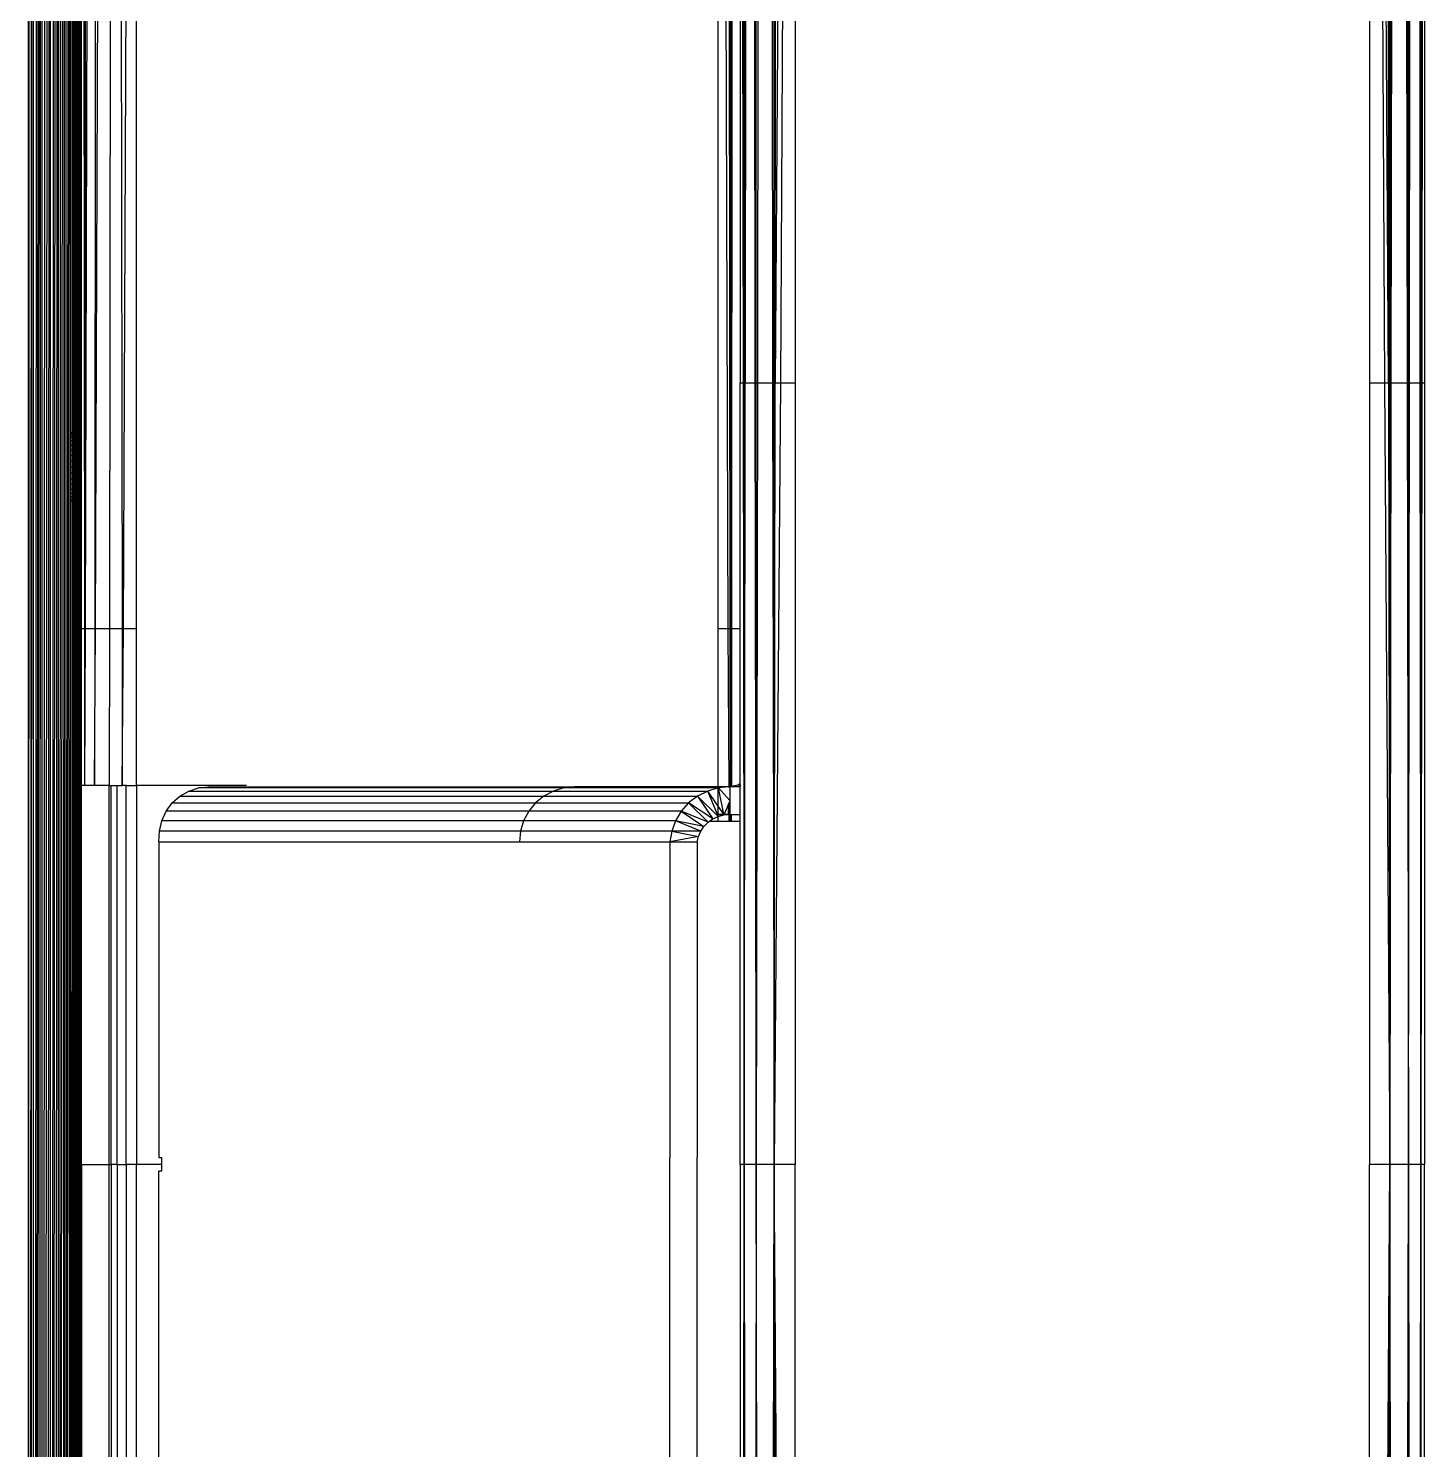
# Model space of a CAD drawing. Header units: inches. Extents: x 12 to 4610, y 8 to 3258.
# Drawn here: x 1589.2 to 1690.8, y 2120.9 to 2224.4 of the extents above; entities that cross this region are included whole.
import ezdxf

# ---------------------------------------------------------------- set-up
doc = ezdxf.new("R2010")
doc.units = ezdxf.units.IN
doc.header["$MEASUREMENT"] = 0

msp = doc.modelspace()

# ---------------------------------------------------------------- linework, layer by layer
for p, q in [((1688.4, 2642.22), (1688.33, 2198.52)), ((1688.94, 2642.04), (1688.4, 2198.52)), ((1688.94, 2642.04), (1689.57, 2198.52)), ((1689.64, 2198.52), (1689.39, 2641.86)), ((1687.64, 2641.44), (1688.22, 2198.52)), ((1688.28, 2198.52), (1688.03, 2641.83)), ((1689.69, 2198.52), (1689.83, 2641.67)), ((1689.74, 2198.52), (1690.19, 2641.48)), ((1690.19, 2641.48), (1690.51, 2198.52)), ((1690.55, 2198.52), (1690.47, 2641.3)), ((1690.58, 2198.52), (1690.67, 2641.12)), ((1690.81, 2640.9), (1690.58, 2198.52)), ((1690.64, 2198.52), (1690.81, 2640.9)), ((1643.51, 2198.52), (1643.56, 2596.65)), ((1643.58, 2198.52), (1644.05, 2597.18)), ((1642.19, 2198.52), (1642.17, 2595.43)), ((1642.81, 2596.04), (1642.29, 2198.52)), ((1642.81, 2596.04), (1643.39, 2198.52)), ((1641.33, 2198.52), (1641.22, 2594.77)), ((1641.22, 2594.77), (1641.24, 2198.52)), ((1641.33, 2198.52), (1641.45, 2594.9)), ((1641.34, 2594.83), (1641.33, 2198.52)), ((1641.69, 2595.07), (1641.39, 2198.52)), ((1641.39, 2198.52), (1641.57, 2594.98)), ((1642.12, 2198.52), (1641.69, 2595.07)), ((1641.93, 2595.24), (1642.16, 2198.52)), ((1640.31, 2180.64), (1639.79, 2593.17)), ((1640.35, 2180.64), (1640.15, 2593.17)), ((1640.48, 2593.18), (1640.39, 2180.64)), ((1640.42, 2180.64), (1640.78, 2593.19)), ((1593.4, 2546.83), (1593.34, 2180.64)), ((1593.38, 2180.64), (1594.27, 2546.83)), ((1594.27, 2546.83), (1594.05, 2180.64)), ((1594.1, 2180.64), (1595.57, 2546.83)), ((1595.57, 2546.83), (1595.12, 2180.64)), ((1595.57, 2546.83), (1596.04, 2180.64)), ((1590.84, 1739.23), (1591.41, 2545.76)), ((1591.15, 2545.67), (1590.84, 1739.23)), ((1591.16, 1739.12), (1591.41, 2545.76)), ((1591.41, 1739.04), (1591.91, 2545.95)), ((1591.41, 1739.04), (1591.68, 2545.86)), ((1591.41, 1739.04), (1591.41, 2545.76)), ((1591.69, 1738.94), (1591.91, 2545.95)), ((1591.91, 1738.85), (1592.33, 2546.14)), ((1591.91, 1738.85), (1592.14, 2546.05)), ((1591.91, 1738.85), (1591.91, 2545.95)), ((1592.15, 1738.75), (1592.33, 2546.14)), ((1589.23, 1739.7), (1589.59, 2545.2)), ((1589.23, 1739.7), (1589.31, 2545.12)), ((1589.23, 1739.7), (1589.23, 2545.1)), ((1589.33, 1739.67), (1589.59, 2545.2)), ((1589.59, 1739.6), (1590.18, 2545.37)), ((1589.92, 2545.3), (1589.59, 1739.6)), ((1589.59, 1739.6), (1589.59, 2545.2)), ((1589.68, 1739.57), (1590.23, 2545.39)), ((1589.68, 1739.57), (1590.18, 2545.37)), ((1589.94, 1739.5), (1590.23, 2545.39)), ((1590.23, 1739.41), (1590.84, 2545.58)), ((1590.23, 1739.41), (1590.55, 2545.49)), ((1590.23, 1739.41), (1590.23, 2545.39)), ((1590.57, 1739.31), (1590.84, 2545.58)), ((1590.84, 1739.23), (1590.84, 2545.58)), ((1690.84, 2430.23), (1690.64, 2198.52)), ((1690.84, 2430.23), (1690.84, 2198.52)), ((1686.84, 2427.84), (1687.92, 2198.52)), ((1686.84, 2427.84), (1686.84, 2198.52)), ((1688.22, 2198.52), (1686.84, 2427.84)), ((1639.43, 2180.64), (1639.43, 2421.92)), ((1640.16, 2180.64), (1639.43, 2421.92)), ((1593.1, 2180.64), (1593.1, 2412.55)), ((1593.34, 2180.64), (1593.1, 2412.55)), ((1596.15, 2180.64), (1597.1, 2412.55)), ((1597.1, 2180.64), (1597.1, 2412.55)), ((1641.03, 2407.18), (1641.24, 2198.52)), ((1645.03, 2407.25), (1643.58, 2198.52)), ((1645.03, 2407.25), (1643.96, 2198.52)), ((1645.03, 2407.25), (1645.03, 2198.52)), ((1592.33, 2194.9), (1592.33, 2289.9)), ((1592.46, 2289.9), (1592.43, 2194.9)), ((1592.51, 2194.9), (1592.55, 2289.9)), ((1592.6, 2194.9), (1592.61, 2289.9)), ((1592.65, 2194.9), (1592.65, 2289.9)), ((1592.75, 2289.9), (1592.73, 2194.9)), ((1592.81, 2289.9), (1592.78, 2194.9)), ((1592.84, 2194.9), (1592.85, 2289.94)), ((1592.88, 2289.9), (1592.88, 2194.9)), ((1592.94, 2289.9), (1592.93, 2194.9)), ((1592.98, 2289.9), (1592.98, 2194.9)), ((1593.03, 2194.9), (1593.03, 2289.9)), ((1641.03, 2227.23), (1641.03, 2198.52)), ((1641.24, 2198.52), (1641.03, 2198.52)), ((1641.03, 2180.64), (1641.03, 2198.52)), ((1641.33, 2198.52), (1641.24, 2198.52)), ((1641.24, 2198.52), (1641.33, 2141.64)), ((1641.32, 2169.23), (1641.33, 2198.52)), ((1641.36, 2169.23), (1641.39, 2198.52)), ((1642.12, 2198.52), (1641.39, 2198.52)), ((1642.16, 2198.52), (1642.12, 2198.52)), ((1642.16, 2169.72), (1642.12, 2198.52)), ((1642.19, 2198.52), (1642.16, 2198.52)), ((1642.16, 2198.52), (1642.2, 2169.72)), ((1642.29, 2198.52), (1642.19, 2198.52)), ((1642.2, 2169.72), (1642.19, 2198.52)), ((1642.29, 2198.52), (1642.2, 2141.64)), ((1643.39, 2198.52), (1642.29, 2198.52)), ((1643.51, 2198.52), (1643.39, 2198.52)), ((1643.39, 2198.52), (1643.5, 2141.64)), ((1643.5, 2141.64), (1643.51, 2198.52)), ((1643.5, 2141.64), (1643.58, 2198.52)), ((1643.96, 2198.52), (1643.5, 2141.64)), ((1643.58, 2198.52), (1643.51, 2198.52)), ((1643.96, 2198.52), (1643.58, 2198.52)), ((1645.03, 2198.52), (1643.96, 2198.52)), ((1645.03, 2198.52), (1645.03, 2141.64)), ((1687.92, 2198.52), (1686.84, 2198.52)), ((1686.84, 2198.52), (1686.84, 2141.64)), ((1688.22, 2198.52), (1687.92, 2198.52)), ((1687.92, 2198.52), (1688.32, 2141.64)), ((1688.28, 2198.52), (1688.22, 2198.52)), ((1688.22, 2198.52), (1688.32, 2141.64)), ((1688.32, 2141.64), (1688.28, 2198.52)), ((1688.33, 2198.52), (1688.28, 2198.52)), ((1688.4, 2198.52), (1688.32, 2141.64)), ((1688.33, 2198.52), (1688.32, 2141.64)), ((1688.4, 2198.52), (1688.33, 2198.52)), ((1689.57, 2198.52), (1688.4, 2198.52)), ((1689.64, 2198.52), (1689.57, 2198.52)), ((1689.57, 2198.52), (1689.67, 2141.64)), ((1689.67, 2141.64), (1689.64, 2198.52)), ((1689.69, 2198.52), (1689.64, 2198.52)), ((1689.67, 2141.64), (1689.74, 2198.52)), ((1689.67, 2141.64), (1689.69, 2198.52)), ((1689.74, 2198.52), (1689.69, 2198.52)), ((1690.51, 2198.52), (1689.74, 2198.52)), ((1690.55, 2198.52), (1690.51, 2198.52)), ((1690.51, 2198.52), (1690.56, 2141.64)), ((1690.56, 2141.64), (1690.55, 2198.52)), ((1690.58, 2198.52), (1690.55, 2198.52)), ((1690.56, 2141.64), (1690.58, 2198.52)), ((1690.64, 2198.52), (1690.56, 2141.64)), ((1690.64, 2198.52), (1690.58, 2198.52)), ((1690.84, 2198.52), (1690.64, 2198.52)), ((1690.84, 2198.52), (1690.84, 2141.64)), ((1592.43, 2194.9), (1592.33, 2194.9)), ((1592.33, 2194.86), (1592.33, 2194.9)), ((1592.43, 2194.86), (1592.33, 2194.86)), ((1592.33, 2194.75), (1592.33, 2194.86)), ((1592.51, 2194.9), (1592.43, 2194.9)), ((1592.43, 2194.9), (1592.43, 2194.86)), ((1592.51, 2194.86), (1592.43, 2194.86)), ((1592.43, 2194.86), (1592.43, 2194.75)), ((1592.6, 2194.9), (1592.51, 2194.9)), ((1592.51, 2194.86), (1592.51, 2194.9)), ((1592.6, 2194.86), (1592.51, 2194.86)), ((1592.51, 2194.75), (1592.51, 2194.86)), ((1592.65, 2194.9), (1592.6, 2194.9)), ((1592.6, 2194.86), (1592.6, 2194.9)), ((1592.65, 2194.86), (1592.6, 2194.86)), ((1592.6, 2194.75), (1592.6, 2194.86)), ((1592.73, 2194.9), (1592.65, 2194.9)), ((1592.65, 2194.86), (1592.65, 2194.9)), ((1592.73, 2194.86), (1592.65, 2194.86)), ((1592.65, 2194.75), (1592.65, 2194.86)), ((1592.78, 2194.9), (1592.73, 2194.9)), ((1592.73, 2194.9), (1592.73, 2194.86)), ((1592.78, 2194.86), (1592.73, 2194.86)), ((1592.73, 2194.86), (1592.73, 2194.75)), ((1592.84, 2194.9), (1592.78, 2194.9)), ((1592.78, 2194.9), (1592.78, 2194.86)), ((1592.84, 2194.86), (1592.78, 2194.86)), ((1592.78, 2194.86), (1592.78, 2194.75)), ((1592.88, 2194.9), (1592.84, 2194.9)), ((1592.84, 2194.9), (1592.84, 2194.86)), ((1592.88, 2194.86), (1592.84, 2194.86)), ((1592.84, 2194.86), (1592.84, 2194.75)), ((1592.93, 2194.9), (1592.88, 2194.9)), ((1592.88, 2194.9), (1592.88, 2194.86)), ((1592.93, 2194.86), (1592.88, 2194.86)), ((1592.88, 2194.86), (1592.88, 2194.75)), ((1592.98, 2194.9), (1592.93, 2194.9)), ((1592.93, 2194.9), (1592.93, 2194.86)), ((1592.98, 2194.86), (1592.93, 2194.86)), ((1592.93, 2194.86), (1592.93, 2194.75)), ((1593.03, 2194.9), (1592.98, 2194.9)), ((1592.98, 2194.9), (1592.98, 2194.86)), ((1593.03, 2194.86), (1592.98, 2194.86)), ((1592.98, 2194.86), (1592.98, 2194.75)), ((1593.03, 2194.86), (1593.03, 2194.9)), ((1593.03, 2194.86), (1593.03, 2194.75)), ((1592.43, 2194.75), (1592.33, 2194.75)), ((1592.33, 2194.57), (1592.33, 2194.75)), ((1592.43, 2194.57), (1592.33, 2194.57)), ((1592.33, 2194.32), (1592.33, 2194.57)), ((1592.43, 2194.32), (1592.33, 2194.32)), ((1592.33, 2194.01), (1592.33, 2194.32)), ((1592.43, 2194.01), (1592.33, 2194.01)), ((1592.33, 2193.65), (1592.33, 2194.01)), ((1592.51, 2194.75), (1592.43, 2194.75)), ((1592.43, 2194.75), (1592.43, 2194.57)), ((1592.51, 2194.57), (1592.43, 2194.57)), ((1592.43, 2194.57), (1592.43, 2194.32)), ((1592.51, 2194.32), (1592.43, 2194.32)), ((1592.43, 2194.32), (1592.43, 2194.01)), ((1592.51, 2194.01), (1592.43, 2194.01)), ((1592.43, 2194.01), (1592.43, 2193.65)), ((1592.6, 2194.75), (1592.51, 2194.75)), ((1592.51, 2194.57), (1592.51, 2194.75)), ((1592.6, 2194.57), (1592.51, 2194.57)), ((1592.51, 2194.32), (1592.51, 2194.57)), ((1592.6, 2194.32), (1592.51, 2194.32)), ((1592.51, 2194.01), (1592.51, 2194.32)), ((1592.6, 2194.01), (1592.51, 2194.01)), ((1592.51, 2193.65), (1592.51, 2194.01)), ((1592.65, 2194.75), (1592.6, 2194.75)), ((1592.6, 2194.57), (1592.6, 2194.75)), ((1592.65, 2194.57), (1592.6, 2194.57)), ((1592.6, 2194.32), (1592.6, 2194.57)), ((1592.65, 2194.32), (1592.6, 2194.32)), ((1592.6, 2194.01), (1592.6, 2194.32)), ((1592.65, 2194.01), (1592.6, 2194.01)), ((1592.6, 2193.65), (1592.6, 2194.01)), ((1592.73, 2194.75), (1592.65, 2194.75)), ((1592.65, 2194.57), (1592.65, 2194.75)), ((1592.73, 2194.57), (1592.65, 2194.57)), ((1592.65, 2194.32), (1592.65, 2194.57)), ((1592.73, 2194.32), (1592.65, 2194.32)), ((1592.65, 2194.01), (1592.65, 2194.32)), ((1592.73, 2194.01), (1592.65, 2194.01)), ((1592.65, 2193.65), (1592.65, 2194.01)), ((1592.78, 2194.75), (1592.73, 2194.75)), ((1592.73, 2194.75), (1592.73, 2194.57)), ((1592.78, 2194.57), (1592.73, 2194.57)), ((1592.73, 2194.57), (1592.73, 2194.32)), ((1592.78, 2194.32), (1592.73, 2194.32)), ((1592.73, 2194.32), (1592.73, 2194.01)), ((1592.78, 2194.01), (1592.73, 2194.01)), ((1592.73, 2194.01), (1592.73, 2193.65)), ((1592.84, 2194.75), (1592.78, 2194.75)), ((1592.78, 2194.75), (1592.78, 2194.57)), ((1592.84, 2194.57), (1592.78, 2194.57)), ((1592.78, 2194.57), (1592.78, 2194.32)), ((1592.84, 2194.32), (1592.78, 2194.32)), ((1592.78, 2194.32), (1592.78, 2194.01)), ((1592.84, 2194.01), (1592.78, 2194.01)), ((1592.78, 2194.01), (1592.78, 2193.65)), ((1592.88, 2194.75), (1592.84, 2194.75)), ((1592.84, 2194.75), (1592.84, 2194.57)), ((1592.88, 2194.57), (1592.84, 2194.57)), ((1592.84, 2194.57), (1592.84, 2194.32)), ((1592.88, 2194.32), (1592.84, 2194.32)), ((1592.84, 2194.32), (1592.84, 2194.01)), ((1592.88, 2194.01), (1592.84, 2194.01)), ((1592.84, 2194.01), (1592.84, 2193.65)), ((1592.93, 2194.75), (1592.88, 2194.75)), ((1592.88, 2194.75), (1592.88, 2194.57)), ((1592.93, 2194.57), (1592.88, 2194.57)), ((1592.88, 2194.57), (1592.88, 2194.32)), ((1592.93, 2194.32), (1592.88, 2194.32)), ((1592.88, 2194.32), (1592.88, 2194.01)), ((1592.93, 2194.01), (1592.88, 2194.01)), ((1592.88, 2194.01), (1592.88, 2193.65)), ((1592.98, 2194.75), (1592.93, 2194.75)), ((1592.93, 2194.75), (1592.93, 2194.57)), ((1592.98, 2194.57), (1592.93, 2194.57)), ((1592.93, 2194.57), (1592.93, 2194.32)), ((1592.98, 2194.32), (1592.93, 2194.32)), ((1592.93, 2194.32), (1592.93, 2194.01)), ((1592.98, 2194.01), (1592.93, 2194.01)), ((1592.93, 2194.01), (1592.93, 2193.65)), ((1593.03, 2194.75), (1592.98, 2194.75)), ((1592.98, 2194.75), (1592.98, 2194.57)), ((1593.03, 2194.57), (1592.98, 2194.57)), ((1592.98, 2194.57), (1592.98, 2194.32)), ((1593.03, 2194.32), (1592.98, 2194.32)), ((1592.98, 2194.32), (1592.98, 2194.01)), ((1593.03, 2194.01), (1592.98, 2194.01)), ((1592.98, 2194.01), (1592.98, 2193.65)), ((1593.03, 2194.57), (1593.03, 2194.75)), ((1593.03, 2194.57), (1593.03, 2194.32)), ((1593.03, 2194.32), (1593.03, 2194.01)), ((1593.03, 2194.01), (1593.03, 2193.65)), ((1592.43, 2193.65), (1592.33, 2193.65)), ((1592.33, 2193.26), (1592.33, 2193.65)), ((1592.43, 2193.26), (1592.33, 2193.26)), ((1592.33, 2192.84), (1592.33, 2193.26)), ((1592.43, 2192.84), (1592.33, 2192.84)), ((1592.33, 2192.4), (1592.33, 2192.84)), ((1592.51, 2193.65), (1592.43, 2193.65)), ((1592.43, 2193.65), (1592.43, 2193.26)), ((1592.51, 2193.26), (1592.43, 2193.26)), ((1592.43, 2193.26), (1592.43, 2192.84)), ((1592.51, 2192.84), (1592.43, 2192.84)), ((1592.43, 2192.84), (1592.43, 2192.4)), ((1592.6, 2193.65), (1592.51, 2193.65)), ((1592.51, 2193.26), (1592.51, 2193.65)), ((1592.6, 2193.26), (1592.51, 2193.26)), ((1592.51, 2192.84), (1592.51, 2193.26)), ((1592.6, 2192.84), (1592.51, 2192.84)), ((1592.51, 2192.4), (1592.51, 2192.84)), ((1592.65, 2193.65), (1592.6, 2193.65)), ((1592.6, 2193.26), (1592.6, 2193.65)), ((1592.65, 2193.26), (1592.6, 2193.26)), ((1592.6, 2192.84), (1592.6, 2193.26)), ((1592.65, 2192.84), (1592.6, 2192.84)), ((1592.6, 2192.4), (1592.6, 2192.84)), ((1592.73, 2193.65), (1592.65, 2193.65)), ((1592.65, 2193.26), (1592.65, 2193.65)), ((1592.73, 2193.26), (1592.65, 2193.26)), ((1592.65, 2192.84), (1592.65, 2193.26)), ((1592.73, 2192.84), (1592.65, 2192.84)), ((1592.65, 2192.4), (1592.65, 2192.84)), ((1592.78, 2193.65), (1592.73, 2193.65)), ((1592.73, 2193.65), (1592.73, 2193.26)), ((1592.78, 2193.26), (1592.73, 2193.26)), ((1592.73, 2193.26), (1592.73, 2192.84)), ((1592.78, 2192.84), (1592.73, 2192.84)), ((1592.73, 2192.84), (1592.73, 2192.4)), ((1592.84, 2193.65), (1592.78, 2193.65)), ((1592.78, 2193.65), (1592.78, 2193.26)), ((1592.84, 2193.26), (1592.78, 2193.26)), ((1592.78, 2193.26), (1592.78, 2192.84)), ((1592.84, 2192.84), (1592.78, 2192.84)), ((1592.78, 2192.84), (1592.78, 2192.4)), ((1592.88, 2193.65), (1592.84, 2193.65)), ((1592.84, 2193.65), (1592.84, 2193.26)), ((1592.88, 2193.26), (1592.84, 2193.26)), ((1592.84, 2193.26), (1592.84, 2192.84)), ((1592.88, 2192.84), (1592.84, 2192.84)), ((1592.84, 2192.84), (1592.84, 2192.4)), ((1592.93, 2193.65), (1592.88, 2193.65)), ((1592.88, 2193.65), (1592.88, 2193.26)), ((1592.93, 2193.26), (1592.88, 2193.26)), ((1592.88, 2193.26), (1592.88, 2192.84)), ((1592.93, 2192.84), (1592.88, 2192.84)), ((1592.88, 2192.84), (1592.88, 2192.4)), ((1592.98, 2193.65), (1592.93, 2193.65)), ((1592.93, 2193.65), (1592.93, 2193.26)), ((1592.98, 2193.26), (1592.93, 2193.26)), ((1592.93, 2193.26), (1592.93, 2192.84)), ((1592.98, 2192.84), (1592.93, 2192.84)), ((1592.93, 2192.84), (1592.93, 2192.4)), ((1593.03, 2193.65), (1592.98, 2193.65)), ((1592.98, 2193.65), (1592.98, 2193.26)), ((1593.03, 2193.26), (1592.98, 2193.26)), ((1592.98, 2193.26), (1592.98, 2192.84)), ((1593.03, 2192.84), (1592.98, 2192.84)), ((1592.98, 2192.84), (1592.98, 2192.4)), ((1593.03, 2193.65), (1593.03, 2193.26)), ((1593.03, 2192.84), (1593.03, 2193.26)), ((1593.03, 2192.84), (1593.03, 2192.4)), ((1592.33, 2192.4), (1592.43, 2192.4)), ((1592.33, 2191.97), (1592.33, 2192.4)), ((1592.43, 2191.97), (1592.33, 2191.97)), ((1592.33, 2191.55), (1592.33, 2191.97)), ((1592.43, 2192.4), (1592.51, 2192.4)), ((1592.43, 2192.4), (1592.43, 2191.97)), ((1592.51, 2191.97), (1592.43, 2191.97)), ((1592.43, 2191.97), (1592.43, 2191.55)), ((1592.51, 2192.4), (1592.6, 2192.4)), ((1592.51, 2191.97), (1592.51, 2192.4)), ((1592.6, 2191.97), (1592.51, 2191.97)), ((1592.51, 2191.55), (1592.51, 2191.97)), ((1592.6, 2192.4), (1592.65, 2192.4)), ((1592.6, 2191.97), (1592.6, 2192.4)), ((1592.65, 2191.97), (1592.6, 2191.97)), ((1592.6, 2191.55), (1592.6, 2191.97)), ((1592.65, 2192.4), (1592.73, 2192.4)), ((1592.65, 2191.97), (1592.65, 2192.4)), ((1592.73, 2191.97), (1592.65, 2191.97)), ((1592.65, 2191.55), (1592.65, 2191.97)), ((1592.73, 2192.4), (1592.78, 2192.4)), ((1592.73, 2192.4), (1592.73, 2191.97)), ((1592.78, 2191.97), (1592.73, 2191.97)), ((1592.73, 2191.97), (1592.73, 2191.55)), ((1592.78, 2192.4), (1592.84, 2192.4)), ((1592.78, 2192.4), (1592.78, 2191.97)), ((1592.84, 2191.97), (1592.78, 2191.97)), ((1592.78, 2191.97), (1592.78, 2191.55)), ((1592.84, 2192.4), (1592.88, 2192.4)), ((1592.84, 2192.4), (1592.84, 2191.97)), ((1592.88, 2191.97), (1592.84, 2191.97)), ((1592.84, 2191.97), (1592.84, 2191.55)), ((1592.88, 2192.4), (1592.93, 2192.4)), ((1592.88, 2192.4), (1592.88, 2191.97)), ((1592.93, 2191.97), (1592.88, 2191.97)), ((1592.88, 2191.97), (1592.88, 2191.55)), ((1592.93, 2192.4), (1592.98, 2192.4)), ((1592.93, 2192.4), (1592.93, 2191.97)), ((1592.98, 2191.97), (1592.93, 2191.97)), ((1592.93, 2191.97), (1592.93, 2191.55)), ((1592.98, 2192.4), (1593.03, 2192.4)), ((1592.98, 2192.4), (1592.98, 2191.97)), ((1593.03, 2191.97), (1592.98, 2191.97)), ((1592.98, 2191.97), (1592.98, 2191.55)), ((1593.03, 2191.97), (1593.03, 2192.4)), ((1593.03, 2191.97), (1593.03, 2191.55)), ((1592.43, 2191.55), (1592.33, 2191.55)), ((1592.33, 2191.15), (1592.33, 2191.55)), ((1592.43, 2191.15), (1592.33, 2191.15)), ((1592.33, 2190.79), (1592.33, 2191.15)), ((1592.43, 2190.79), (1592.33, 2190.79)), ((1592.33, 2190.49), (1592.33, 2190.79)), ((1592.51, 2191.55), (1592.43, 2191.55)), ((1592.43, 2191.55), (1592.43, 2191.15)), ((1592.51, 2191.15), (1592.43, 2191.15)), ((1592.43, 2191.15), (1592.43, 2190.79)), ((1592.51, 2190.79), (1592.43, 2190.79)), ((1592.43, 2190.79), (1592.43, 2190.49)), ((1592.6, 2191.55), (1592.51, 2191.55)), ((1592.51, 2191.15), (1592.51, 2191.55)), ((1592.6, 2191.15), (1592.51, 2191.15)), ((1592.51, 2190.79), (1592.51, 2191.15)), ((1592.6, 2190.79), (1592.51, 2190.79)), ((1592.51, 2190.49), (1592.51, 2190.79)), ((1592.65, 2191.55), (1592.6, 2191.55)), ((1592.6, 2191.15), (1592.6, 2191.55)), ((1592.65, 2191.15), (1592.6, 2191.15)), ((1592.6, 2190.79), (1592.6, 2191.15)), ((1592.65, 2190.79), (1592.6, 2190.79)), ((1592.6, 2190.49), (1592.6, 2190.79)), ((1592.73, 2191.55), (1592.65, 2191.55)), ((1592.65, 2191.15), (1592.65, 2191.55)), ((1592.73, 2191.15), (1592.65, 2191.15)), ((1592.65, 2190.79), (1592.65, 2191.15)), ((1592.73, 2190.79), (1592.65, 2190.79)), ((1592.65, 2190.49), (1592.65, 2190.79)), ((1592.78, 2191.55), (1592.73, 2191.55)), ((1592.73, 2191.55), (1592.73, 2191.15)), ((1592.78, 2191.15), (1592.73, 2191.15)), ((1592.73, 2191.15), (1592.73, 2190.79)), ((1592.78, 2190.79), (1592.73, 2190.79)), ((1592.73, 2190.79), (1592.73, 2190.49)), ((1592.84, 2191.55), (1592.78, 2191.55)), ((1592.78, 2191.55), (1592.78, 2191.15)), ((1592.84, 2191.15), (1592.78, 2191.15)), ((1592.78, 2191.15), (1592.78, 2190.79)), ((1592.84, 2190.79), (1592.78, 2190.79)), ((1592.78, 2190.79), (1592.78, 2190.49)), ((1592.88, 2191.55), (1592.84, 2191.55)), ((1592.84, 2191.55), (1592.84, 2191.15)), ((1592.88, 2191.15), (1592.84, 2191.15)), ((1592.84, 2191.15), (1592.84, 2190.79)), ((1592.88, 2190.79), (1592.84, 2190.79)), ((1592.84, 2190.79), (1592.84, 2190.49)), ((1592.93, 2191.55), (1592.88, 2191.55)), ((1592.88, 2191.55), (1592.88, 2191.15)), ((1592.93, 2191.15), (1592.88, 2191.15)), ((1592.88, 2191.15), (1592.88, 2190.79)), ((1592.93, 2190.79), (1592.88, 2190.79)), ((1592.88, 2190.79), (1592.88, 2190.49)), ((1592.98, 2191.55), (1592.93, 2191.55)), ((1592.93, 2191.55), (1592.93, 2191.15)), ((1592.98, 2191.15), (1592.93, 2191.15)), ((1592.93, 2191.15), (1592.93, 2190.79)), ((1592.98, 2190.79), (1592.93, 2190.79)), ((1592.93, 2190.79), (1592.93, 2190.49)), ((1593.03, 2191.55), (1592.98, 2191.55)), ((1592.98, 2191.55), (1592.98, 2191.15)), ((1593.03, 2191.15), (1592.98, 2191.15)), ((1592.98, 2191.15), (1592.98, 2190.79)), ((1593.03, 2190.79), (1592.98, 2190.79)), ((1592.98, 2190.79), (1592.98, 2190.49)), ((1593.03, 2191.15), (1593.03, 2191.55)), ((1593.03, 2190.79), (1593.03, 2191.15)), ((1593.03, 2190.49), (1593.03, 2190.79)), ((1592.43, 2190.49), (1592.33, 2190.49)), ((1592.33, 2190.24), (1592.33, 2190.49)), ((1592.43, 2190.24), (1592.33, 2190.24)), ((1592.33, 2190.05), (1592.33, 2190.24)), ((1592.43, 2190.05), (1592.33, 2190.05)), ((1592.33, 2189.94), (1592.33, 2190.05)), ((1592.43, 2189.94), (1592.33, 2189.94)), ((1592.33, 2189.9), (1592.33, 2189.94)), ((1592.43, 2189.9), (1592.33, 2189.9)), ((1592.33, 2094.9), (1592.33, 2189.9)), ((1592.43, 2189.9), (1592.41, 2094.9)), ((1592.51, 2190.49), (1592.43, 2190.49)), ((1592.43, 2190.49), (1592.43, 2190.24)), ((1592.51, 2190.24), (1592.43, 2190.24)), ((1592.43, 2190.24), (1592.43, 2190.05)), ((1592.51, 2190.05), (1592.43, 2190.05)), ((1592.43, 2190.05), (1592.43, 2189.94)), ((1592.51, 2189.94), (1592.43, 2189.94)), ((1592.43, 2189.94), (1592.43, 2189.9)), ((1592.51, 2189.9), (1592.43, 2189.9)), ((1592.47, 2094.9), (1592.51, 2189.9)), ((1592.6, 2190.49), (1592.51, 2190.49)), ((1592.51, 2190.24), (1592.51, 2190.49)), ((1592.6, 2190.24), (1592.51, 2190.24)), ((1592.51, 2190.05), (1592.51, 2190.24)), ((1592.6, 2190.05), (1592.51, 2190.05)), ((1592.51, 2189.94), (1592.51, 2190.05)), ((1592.6, 2189.94), (1592.51, 2189.94)), ((1592.51, 2189.9), (1592.51, 2189.94)), ((1592.6, 2189.9), (1592.51, 2189.9)), ((1592.58, 2094.9), (1592.6, 2189.9)), ((1592.65, 2190.49), (1592.6, 2190.49)), ((1592.6, 2190.24), (1592.6, 2190.49)), ((1592.65, 2190.24), (1592.6, 2190.24)), ((1592.6, 2190.05), (1592.6, 2190.24)), ((1592.65, 2190.05), (1592.6, 2190.05)), ((1592.6, 2189.94), (1592.6, 2190.05)), ((1592.65, 2189.94), (1592.6, 2189.94)), ((1592.6, 2189.9), (1592.6, 2189.94)), ((1592.65, 2189.9), (1592.6, 2189.9)), ((1592.73, 2190.49), (1592.65, 2190.49)), ((1592.65, 2190.24), (1592.65, 2190.49)), ((1592.73, 2190.24), (1592.65, 2190.24)), ((1592.65, 2190.05), (1592.65, 2190.24)), ((1592.73, 2190.05), (1592.65, 2190.05)), ((1592.65, 2189.94), (1592.65, 2190.05)), ((1592.73, 2189.94), (1592.65, 2189.94)), ((1592.65, 2189.9), (1592.65, 2189.94)), ((1592.73, 2189.9), (1592.65, 2189.9)), ((1592.65, 2094.9), (1592.65, 2189.9)), ((1592.73, 2189.9), (1592.72, 2094.9)), ((1592.78, 2190.49), (1592.73, 2190.49)), ((1592.73, 2190.49), (1592.73, 2190.24)), ((1592.78, 2190.24), (1592.73, 2190.24)), ((1592.73, 2190.24), (1592.73, 2190.05)), ((1592.78, 2190.05), (1592.73, 2190.05)), ((1592.73, 2190.05), (1592.73, 2189.94)), ((1592.78, 2189.94), (1592.73, 2189.94)), ((1592.73, 2189.94), (1592.73, 2189.9)), ((1592.78, 2189.9), (1592.73, 2189.9)), ((1592.78, 2189.9), (1592.75, 2094.9)), ((1592.84, 2190.49), (1592.78, 2190.49)), ((1592.78, 2190.49), (1592.78, 2190.24)), ((1592.84, 2190.24), (1592.78, 2190.24)), ((1592.78, 2190.24), (1592.78, 2190.05)), ((1592.84, 2190.05), (1592.78, 2190.05)), ((1592.78, 2190.05), (1592.78, 2189.94)), ((1592.84, 2189.94), (1592.78, 2189.94)), ((1592.78, 2189.94), (1592.78, 2189.9)), ((1592.84, 2189.9), (1592.78, 2189.9)), ((1592.84, 2189.9), (1592.83, 2094.9)), ((1592.88, 2190.49), (1592.84, 2190.49)), ((1592.84, 2190.49), (1592.84, 2190.24)), ((1592.88, 2190.24), (1592.84, 2190.24)), ((1592.84, 2190.24), (1592.84, 2190.05)), ((1592.88, 2190.05), (1592.84, 2190.05)), ((1592.84, 2190.05), (1592.84, 2189.94)), ((1592.88, 2189.94), (1592.84, 2189.94)), ((1592.84, 2189.94), (1592.84, 2189.9)), ((1592.88, 2189.9), (1592.84, 2189.9)), ((1592.93, 2190.49), (1592.88, 2190.49)), ((1592.88, 2190.49), (1592.88, 2190.24)), ((1592.93, 2190.24), (1592.88, 2190.24)), ((1592.88, 2190.24), (1592.88, 2190.05)), ((1592.93, 2190.05), (1592.88, 2190.05)), ((1592.88, 2190.05), (1592.88, 2189.94)), ((1592.93, 2189.94), (1592.88, 2189.94)), ((1592.88, 2189.94), (1592.88, 2189.9)), ((1592.93, 2189.9), (1592.88, 2189.9)), ((1592.88, 2189.9), (1592.88, 2094.9)), ((1592.93, 2189.9), (1592.92, 2094.9)), ((1592.98, 2190.49), (1592.93, 2190.49)), ((1592.93, 2190.49), (1592.93, 2190.24)), ((1592.98, 2190.24), (1592.93, 2190.24)), ((1592.93, 2190.24), (1592.93, 2190.05)), ((1592.98, 2190.05), (1592.93, 2190.05)), ((1592.93, 2190.05), (1592.93, 2189.94)), ((1592.98, 2189.94), (1592.93, 2189.94)), ((1592.93, 2189.94), (1592.93, 2189.9)), ((1592.98, 2189.9), (1592.93, 2189.9)), ((1592.98, 2189.9), (1592.97, 2094.9)), ((1593.03, 2190.49), (1592.98, 2190.49)), ((1592.98, 2190.49), (1592.98, 2190.24)), ((1593.03, 2190.24), (1592.98, 2190.24)), ((1592.98, 2190.24), (1592.98, 2190.05)), ((1593.03, 2190.05), (1592.98, 2190.05)), ((1592.98, 2190.05), (1592.98, 2189.94)), ((1593.03, 2189.94), (1592.98, 2189.94)), ((1592.98, 2189.94), (1592.98, 2189.9)), ((1593.03, 2189.9), (1592.98, 2189.9)), ((1593.03, 2190.49), (1593.03, 2190.24)), ((1593.03, 2190.05), (1593.03, 2190.24)), ((1593.03, 2189.94), (1593.03, 2190.05)), ((1593.03, 2189.94), (1593.03, 2189.9)), ((1593.03, 2189.9), (1593.03, 2094.9)), ((1593.1, 2169.23), (1593.1, 2180.64)), ((1593.34, 2180.64), (1593.1, 2180.64)), ((1593.34, 2169.23), (1593.38, 2180.64)), ((1593.34, 2169.23), (1593.34, 2180.64)), ((1593.34, 2180.64), (1593.38, 2180.64)), ((1594.05, 2180.64), (1593.38, 2180.64)), ((1594.04, 2169.23), (1594.1, 2180.64)), ((1594.05, 2180.64), (1594.04, 2169.23)), ((1594.05, 2180.64), (1594.1, 2180.64)), ((1595.12, 2180.64), (1594.1, 2180.64)), ((1595.12, 2180.64), (1595.1, 2169.23)), ((1596.04, 2180.64), (1595.12, 2180.64)), ((1596.04, 2180.64), (1596.15, 2180.64)), ((1596.04, 2180.64), (1596.06, 2169.23)), ((1596.06, 2169.23), (1596.15, 2180.64)), ((1597.1, 2180.64), (1596.15, 2180.64)), ((1597.1, 2169.23), (1597.1, 2180.64)), ((1639.43, 2169.13), (1639.43, 2180.64)), ((1640.16, 2180.64), (1639.43, 2180.64)), ((1640.22, 2169.14), (1640.16, 2180.64)), ((1640.31, 2180.64), (1640.16, 2180.64)), ((1640.33, 2169.17), (1640.31, 2180.64)), ((1640.35, 2180.64), (1640.31, 2180.64)), ((1640.36, 2169.17), (1640.35, 2180.64)), ((1640.39, 2180.64), (1640.35, 2180.64)), ((1640.42, 2180.64), (1640.39, 2180.64)), ((1640.39, 2180.64), (1640.41, 2169.18)), ((1640.41, 2169.18), (1640.42, 2180.64)), ((1641.03, 2180.64), (1640.42, 2180.64)), ((1641.03, 2169.39), (1641.03, 2180.64)), ((1593.34, 2169.23), (1593.1, 2169.23)), ((1593.1, 2141.64), (1593.1, 2169.23)), ((1594.04, 2169.23), (1593.34, 2169.23)), ((1595.1, 2169.23), (1594.04, 2169.23)), ((1595.1, 2141.64), (1595.1, 2169.23)), ((1595.1, 2169.23), (1595.25, 2169.23)), ((1595.25, 2141.64), (1595.25, 2169.23)), ((1595.25, 2169.23), (1595.68, 2169.23)), ((1595.68, 2141.64), (1595.68, 2169.23)), ((1595.68, 2169.23), (1596.06, 2169.23)), ((1596.33, 2169.23), (1596.06, 2169.23)), ((1596.33, 2141.64), (1596.33, 2169.23)), ((1596.33, 2169.23), (1597.1, 2169.23)), ((1605.1, 2169.23), (1597.1, 2169.23)), ((1597.1, 2169.23), (1597.1, 2141.64)), ((1600.9, 2168.83), (1601.6, 2169.06)), ((1601.6, 2169.06), (1602.33, 2169.13)), ((1628.19, 2169.06), (1601.6, 2169.06)), ((1602.33, 2169.13), (1628.98, 2169.13)), ((1628.19, 2169.06), (1627.44, 2168.83)), ((1628.98, 2169.13), (1628.19, 2169.06)), ((1639.43, 2169.06), (1628.19, 2169.06)), ((1639.43, 2169.13), (1628.98, 2169.13)), ((1639.43, 2169.06), (1638.67, 2168.83)), ((1640.17, 2169.13), (1639.43, 2169.13)), ((1639.43, 2167.72), (1639.43, 2169.06)), ((1639.46, 2169.06), (1639.43, 2169.06)), ((1640.17, 2169.13), (1639.46, 2169.06)), ((1639.46, 2169.06), (1640.29, 2168.13)), ((1639.84, 2167.14), (1639.46, 2169.06)), ((1640.17, 2169.13), (1640.22, 2169.14)), ((1640.29, 2169.13), (1640.22, 2169.14)), ((1640.29, 2169.13), (1640.33, 2169.17)), ((1641.03, 2169.13), (1640.29, 2169.13)), ((1640.29, 2169.13), (1640.29, 2168.13)), ((1640.33, 2169.17), (1640.36, 2169.17)), ((1640.36, 2169.17), (1640.41, 2169.18)), ((1640.41, 2169.18), (1640.88, 2169.29)), ((1641.03, 2169.13), (1640.41, 2169.18)), ((1640.88, 2169.29), (1641.03, 2169.39)), ((1640.88, 2169.29), (1641.03, 2169.29)), ((1641.03, 2169.29), (1641.03, 2169.39)), ((1641.03, 2169.29), (1641.03, 2169.13)), ((1641.03, 2167.13), (1641.03, 2169.13)), ((1641.32, 2169.23), (1641.36, 2169.23)), ((1641.33, 2141.64), (1641.32, 2169.23)), ((1641.33, 2141.64), (1641.36, 2169.23)), ((1642.2, 2169.72), (1642.16, 2169.72)), ((1642.2, 2141.64), (1642.16, 2169.72)), ((1642.2, 2141.64), (1642.2, 2169.72)), ((1599.26, 2167.36), (1599.7, 2167.96)), ((1599.7, 2167.96), (1600.26, 2168.46)), ((1599.7, 2167.96), (1626.14, 2167.96)), ((1600.26, 2168.46), (1600.9, 2168.83)), ((1600.26, 2168.46), (1626.75, 2168.46)), ((1600.9, 2168.83), (1627.44, 2168.83)), ((1626.14, 2167.96), (1625.64, 2167.36)), ((1626.75, 2168.46), (1626.14, 2167.96)), ((1626.14, 2167.96), (1637.28, 2167.96)), ((1627.44, 2168.83), (1626.75, 2168.46)), ((1626.75, 2168.46), (1637.93, 2168.46)), ((1627.44, 2168.83), (1638.67, 2168.83)), ((1637.28, 2167.96), (1636.74, 2167.36)), ((1637.93, 2168.46), (1637.28, 2167.96)), ((1638.69, 2166.55), (1637.28, 2167.96)), ((1639.04, 2166.8), (1637.28, 2167.96)), ((1638.67, 2168.83), (1637.93, 2168.46)), ((1637.93, 2168.46), (1639.04, 2166.8)), ((1639.43, 2166.98), (1637.93, 2168.46)), ((1639.37, 2167.13), (1638.67, 2168.83)), ((1639.43, 2167.72), (1638.67, 2168.83)), ((1640.23, 2168), (1640.17, 2167.86)), ((1640.25, 2168.04), (1640.23, 2168)), ((1640.23, 2167.14), (1640.23, 2168)), ((1640.29, 2168.13), (1640.25, 2168.04)), ((1640.25, 2168.04), (1640.29, 2167.99)), ((1640.29, 2168.13), (1640.29, 2167.99)), ((1640.29, 2167.99), (1640.29, 2167.15)), ((1598.94, 2166.66), (1599.26, 2167.36)), ((1625.64, 2167.36), (1599.26, 2167.36)), ((1625.64, 2167.36), (1625.27, 2166.66)), ((1636.74, 2167.36), (1625.64, 2167.36)), ((1636.74, 2167.36), (1636.32, 2166.66)), ((1638.69, 2166.55), (1636.74, 2167.36)), ((1636.74, 2167.36), (1638.39, 2166.24)), ((1639.04, 2166.8), (1639.43, 2166.98)), ((1639.43, 2167.13), (1639.37, 2167.13)), ((1639.38, 2167.1), (1639.37, 2167.13)), ((1639.43, 2167.1), (1639.38, 2167.1)), ((1639.43, 2166.98), (1639.38, 2167.1)), ((1639.43, 2167.13), (1639.43, 2167.72)), ((1639.84, 2167.14), (1639.43, 2167.72)), ((1639.84, 2167.14), (1639.43, 2167.13)), ((1639.43, 2166.98), (1639.85, 2167.1)), ((1639.43, 2166.98), (1639.43, 2167.1)), ((1639.85, 2167.1), (1639.43, 2167.1)), ((1639.43, 2166.64), (1639.43, 2166.98)), ((1639.85, 2167.1), (1639.84, 2167.14)), ((1639.87, 2167.14), (1639.84, 2167.14)), ((1639.85, 2167.1), (1640.17, 2167.13)), ((1640.17, 2167.86), (1639.87, 2167.14)), ((1640.17, 2167.13), (1639.87, 2167.14)), ((1640.17, 2167.13), (1640.17, 2167.86)), ((1640.23, 2167.14), (1640.17, 2167.13)), ((1640.29, 2167.15), (1640.23, 2167.14)), ((1640.24, 2166.64), (1640.23, 2167.14)), ((1640.29, 2167.15), (1640.33, 2167.13)), ((1640.33, 2166.64), (1640.33, 2167.13)), ((1640.33, 2167.13), (1640.36, 2167.13)), ((1640.36, 2166.64), (1640.36, 2167.13)), ((1640.36, 2167.13), (1640.4, 2167.13)), ((1640.4, 2166.64), (1640.4, 2167.13)), ((1640.4, 2167.13), (1641.03, 2167.13)), ((1641.03, 2166.64), (1641.03, 2167.13)), ((1598.73, 2165.13), (1598.76, 2165.91)), ((1598.76, 2165.91), (1598.94, 2166.66)), ((1625.04, 2165.91), (1598.76, 2165.91)), ((1625.27, 2166.66), (1598.94, 2166.66)), ((1625.04, 2165.91), (1624.96, 2165.13)), ((1625.27, 2166.66), (1625.04, 2165.91)), ((1636.05, 2165.91), (1625.04, 2165.91)), ((1636.32, 2166.66), (1625.27, 2166.66)), ((1636.05, 2165.91), (1635.92, 2165.13)), ((1636.32, 2166.66), (1636.05, 2165.91)), ((1636.05, 2165.91), (1638, 2165.52)), ((1638.16, 2165.9), (1636.05, 2165.91)), ((1638.16, 2165.9), (1636.32, 2166.66)), ((1638.39, 2166.24), (1636.32, 2166.66)), ((1638, 2165.52), (1638.16, 2165.9)), ((1638.16, 2165.9), (1638.39, 2166.24)), ((1638.39, 2166.24), (1638.69, 2166.55)), ((1638.69, 2166.55), (1638.81, 2166.64)), ((1638.81, 2166.64), (1639.04, 2166.8)), ((1638.81, 2166.64), (1639.43, 2166.64)), ((1639.43, 2166.64), (1640.24, 2166.64)), ((1640.24, 2166.64), (1640.33, 2166.64)), ((1640.33, 2166.64), (1640.36, 2166.64)), ((1640.36, 2166.64), (1640.4, 2166.64)), ((1640.4, 2166.64), (1641.03, 2166.64)), ((1641.03, 2141.64), (1641.03, 2166.64)), ((1598.73, 2165.13), (1624.96, 2165.13)), ((1598.73, 2165.13), (1598.73, 2142.14)), ((1624.96, 2165.13), (1635.92, 2165.13)), ((1638, 2165.52), (1635.92, 2165.13)), ((1635.92, 2165.13), (1635.92, 2142.14)), ((1635.92, 2165.13), (1637.91, 2165.13)), ((1637.91, 2165.13), (1638, 2165.52)), ((1637.91, 2165.13), (1637.91, 2142.14)), ((1598.73, 2142.14), (1598.94, 2142.14)), ((1598.94, 2141.64), (1598.94, 2142.14)), ((1635.92, 2118.14), (1635.92, 2142.14)), ((1637.91, 2118.14), (1637.91, 2142.14)), ((1593.1, 2141.64), (1593.1, 2114.04)), ((1593.1, 2141.64), (1595.1, 2141.64)), ((1595.1, 2114.04), (1595.1, 2141.64)), ((1595.1, 2141.64), (1595.25, 2141.64)), ((1595.68, 2141.64), (1595.25, 2141.64)), ((1595.25, 2141.64), (1595.25, 2114.04)), ((1595.68, 2141.64), (1596.33, 2141.64)), ((1595.68, 2141.64), (1595.68, 2114.04)), ((1597.1, 2141.64), (1596.33, 2141.64)), ((1596.33, 2141.64), (1596.33, 2114.04)), ((1598.94, 2141.64), (1597.1, 2141.64)), ((1597.1, 2114.04), (1597.1, 2141.64)), ((1598.73, 2118.14), (1598.73, 2141.14)), ((1598.94, 2141.14), (1598.73, 2141.14)), ((1598.94, 2141.14), (1598.94, 2141.64)), ((1641.33, 2141.64), (1641.03, 2141.64)), ((1641.03, 2141.64), (1641.03, 2116.64)), ((1641.24, 2084.75), (1641.33, 2141.64)), ((1641.33, 2141.64), (1641.32, 2114.04)), ((1642.2, 2141.64), (1641.33, 2141.64)), ((1641.33, 2141.64), (1641.36, 2114.04)), ((1642.2, 2141.64), (1642.16, 2113.56)), ((1643.5, 2141.64), (1642.2, 2141.64)), ((1642.29, 2084.75), (1642.2, 2141.64)), ((1642.2, 2141.64), (1642.2, 2113.56)), ((1643.39, 2084.75), (1643.5, 2141.64)), ((1643.5, 2141.64), (1643.51, 2084.75)), ((1643.5, 2141.64), (1643.58, 2084.75)), ((1645.03, 2141.64), (1643.5, 2141.64)), ((1643.96, 2084.75), (1643.5, 2141.64)), ((1645.03, 2084.75), (1645.03, 2141.64)), ((1688.32, 2141.64), (1686.84, 2141.64)), ((1686.84, 2084.75), (1686.84, 2141.64)), ((1687.92, 2084.75), (1688.32, 2141.64)), ((1688.27, 2115.47), (1688.32, 2141.64)), ((1688.32, 2141.64), (1688.31, 2115.47)), ((1689.67, 2141.64), (1688.32, 2141.64)), ((1688.4, 2084.75), (1688.32, 2141.64)), ((1689.57, 2084.75), (1689.67, 2141.64)), ((1689.67, 2141.64), (1689.64, 2084.75)), ((1690.56, 2141.64), (1689.67, 2141.64)), ((1689.67, 2141.64), (1689.74, 2084.75)), ((1689.67, 2141.64), (1689.69, 2084.75)), ((1690.51, 2084.75), (1690.56, 2141.64)), ((1690.56, 2141.64), (1690.55, 2084.75)), ((1690.84, 2141.64), (1690.56, 2141.64)), ((1690.56, 2141.64), (1690.58, 2084.75)), ((1690.64, 2084.75), (1690.56, 2141.64)), ((1690.84, 2084.75), (1690.84, 2141.64))]:
    msp.add_line(p, q)

doc.saveas('drawing.dxf')
